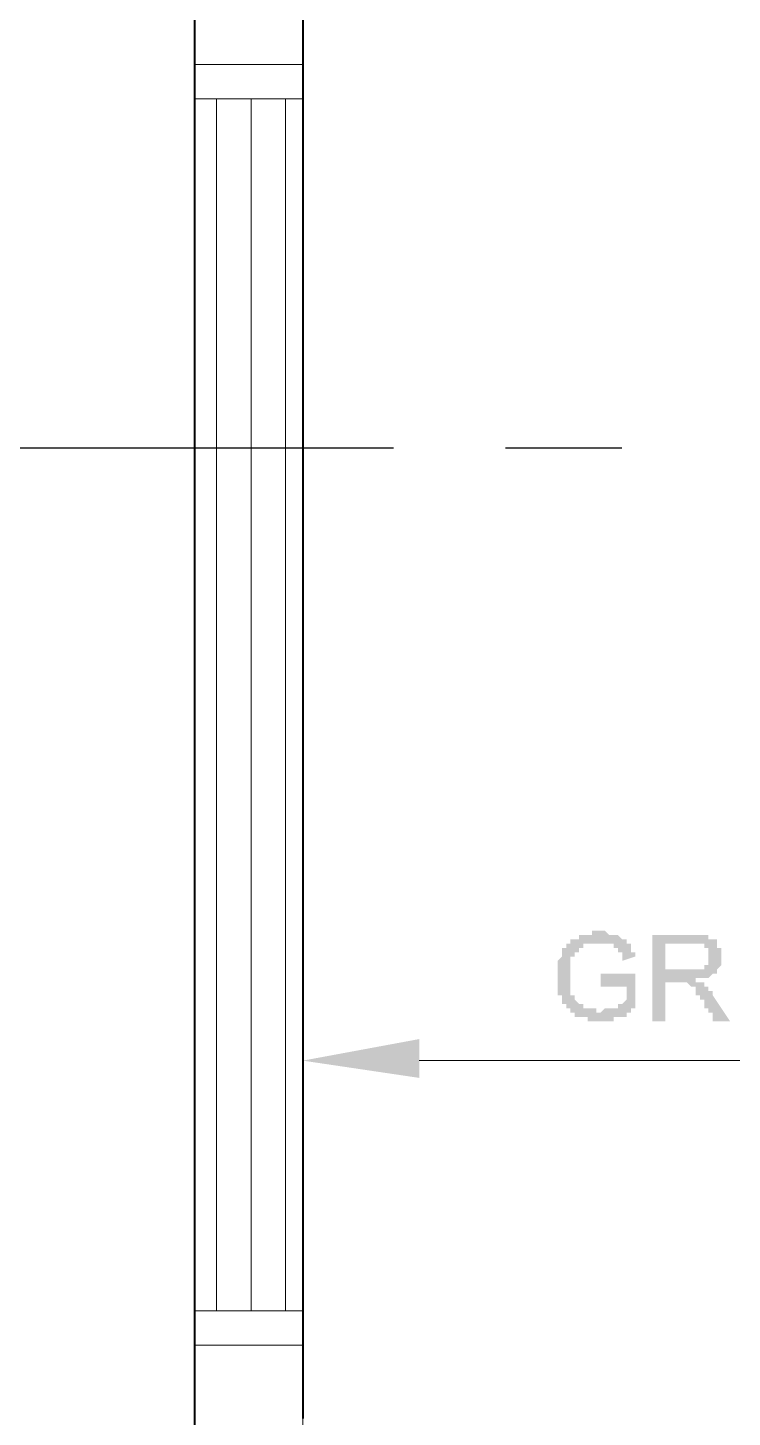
# Model space of a CAD drawing. Header units: inches. Extents: x -11 to 213, y -78 to 40.
# Drawn here: x -3.106 to -2.118, y 21.293 to 23.242 of the extents above; entities that cross this region are included whole.
import ezdxf

# ---------------------------------------------------------------- set-up
doc = ezdxf.new("R2010")
doc.units = ezdxf.units.IN
doc.header["$MEASUREMENT"] = 0
doc.layers.add('PDF_0', color=7, linetype='Continuous')

msp = doc.modelspace()

# ---------------------------------------------------------------- hatches: boundary and pattern name
at = {"layer": 'PDF_0'}
msp.add_hatch(color=256, dxfattribs=at).paths.add_polyline_path([(-2.25433, 21.86666), (-2.25433, 21.86666), (-2.25433, 21.86666), (-2.26037, 21.86666), (-2.26037, 21.86061), (-2.26037, 21.86061), (-2.26037, 21.86061), (-2.26037, 21.86061), (-2.26642, 21.86061), (-2.26642, 21.86061), (-2.26642, 21.86061), (-2.26642, 21.85456), (-2.27247, 21.85456), (-2.27247, 21.85456), (-2.27247, 21.85456), (-2.27247, 21.85456), (-2.27852, 21.85456), (-2.27852, 21.85456), (-2.27852, 21.85456), (-2.27852, 21.85456), (-2.28457, 21.85456), (-2.28457, 21.84852), (-2.28457, 21.84852), (-2.28457, 21.84852), (-2.29061, 21.84852), (-2.29061, 21.84852), (-2.29061, 21.84852), (-2.29666, 21.84852), (-2.29666, 21.84852), (-2.29666, 21.84852), (-2.29666, 21.84852), (-2.30271, 21.84852), (-2.30271, 21.84852), (-2.30271, 21.84852), (-2.30271, 21.84852), (-2.30876, 21.84852), (-2.30876, 21.84852), (-2.30876, 21.84852), (-2.31481, 21.84852), (-2.31481, 21.84852), (-2.31481, 21.84852), (-2.31481, 21.84852), (-2.32085, 21.84852), (-2.32085, 21.84852), (-2.32085, 21.84852), (-2.32085, 21.85456), (-2.3269, 21.85456), (-2.3269, 21.85456), (-2.3269, 21.85456), (-2.3269, 21.85456), (-2.33295, 21.85456), (-2.33295, 21.85456), (-2.33295, 21.85456), (-2.33295, 21.85456), (-2.339, 21.85456), (-2.339, 21.86061), (-2.339, 21.86061), (-2.339, 21.86061), (-2.339, 21.86061), (-2.34504, 21.86061), (-2.34504, 21.86061), (-2.34504, 21.86666), (-2.34504, 21.86666), (-2.34504, 21.86666), (-2.35109, 21.86666), (-2.35109, 21.86666), (-2.35109, 21.86666), (-2.35109, 21.87271), (-2.35109, 21.87271), (-2.35109, 21.87271), (-2.35714, 21.87271), (-2.35714, 21.87876), (-2.35714, 21.87876), (-2.35714, 21.87876), (-2.35714, 21.87876), (-2.35714, 21.87876), (-2.35714, 21.8848), (-2.35714, 21.8848), (-2.36319, 21.8848), (-2.36319, 21.8848), (-2.36319, 21.89085), (-2.36319, 21.89085), (-2.36319, 21.89085), (-2.36319, 21.89085), (-2.36319, 21.8969), (-2.36319, 21.8969), (-2.36319, 21.8969), (-2.36319, 21.90295), (-2.36319, 21.90295), (-2.36319, 21.90295), (-2.36319, 21.90295), (-2.36319, 21.909), (-2.36319, 21.909), (-2.36319, 21.909), (-2.36319, 21.91504), (-2.36319, 21.91504), (-2.36319, 21.91504), (-2.36319, 21.91504), (-2.36319, 21.92109), (-2.36319, 21.92109), (-2.36319, 21.92109), (-2.36319, 21.92714), (-2.36319, 21.92714), (-2.36319, 21.92714), (-2.36319, 21.92714), (-2.36319, 21.93319), (-2.36319, 21.93319), (-2.36319, 21.93319), (-2.36319, 21.93319), (-2.35714, 21.93923), (-2.35714, 21.93923), (-2.35714, 21.93923), (-2.35714, 21.93923), (-2.35714, 21.94528), (-2.35714, 21.94528), (-2.35714, 21.94528), (-2.35714, 21.94528), (-2.35714, 21.95133), (-2.35109, 21.95133), (-2.35109, 21.95133), (-2.35109, 21.95133), (-2.35109, 21.95133), (-2.35109, 21.95738), (-2.35109, 21.95738), (-2.34504, 21.95738), (-2.34504, 21.95738), (-2.34504, 21.95738), (-2.34504, 21.96343), (-2.34504, 21.96343), (-2.339, 21.96343), (-2.339, 21.96343), (-2.339, 21.96343), (-2.339, 21.96343), (-2.33295, 21.96343), (-2.33295, 21.96947), (-2.33295, 21.96947), (-2.33295, 21.96947), (-2.33295, 21.96947), (-2.3269, 21.96947), (-2.3269, 21.96947), (-2.3269, 21.96947), (-2.3269, 21.96947), (-2.32085, 21.96947), (-2.32085, 21.96947), (-2.32085, 21.96947), (-2.31481, 21.96947), (-2.31481, 21.96947), (-2.31481, 21.97552), (-2.31481, 21.97552), (-2.30876, 21.97552), (-2.30876, 21.97552), (-2.30876, 21.97552), (-2.30271, 21.97552), (-2.30271, 21.97552), (-2.30271, 21.97552), (-2.30271, 21.97552), (-2.29666, 21.97552), (-2.29666, 21.97552), (-2.29666, 21.97552), (-2.29061, 21.96947), (-2.29061, 21.96947), (-2.29061, 21.96947), (-2.29061, 21.96947), (-2.28457, 21.96947), (-2.28457, 21.96947), (-2.28457, 21.96947), (-2.28457, 21.96947), (-2.27852, 21.96947), (-2.27852, 21.96947), (-2.27852, 21.96947), (-2.27852, 21.96947), (-2.27247, 21.96343), (-2.27247, 21.96343), (-2.27247, 21.96343), (-2.27247, 21.96343), (-2.27247, 21.96343), (-2.26642, 21.96343), (-2.26642, 21.96343), (-2.26642, 21.95738), (-2.26642, 21.95738), (-2.26642, 21.95738), (-2.26642, 21.95738), (-2.26037, 21.95738), (-2.26037, 21.95133), (-2.26037, 21.95133), (-2.26037, 21.95133), (-2.26037, 21.95133), (-2.26037, 21.95133), (-2.26037, 21.94528), (-2.26037, 21.94528), (-2.25433, 21.94528), (-2.25433, 21.93923), (-2.25433, 21.93923), (-2.25433, 21.93923), (-2.25433, 21.93923), (-2.27247, 21.93319), (-2.27247, 21.93319), (-2.27247, 21.93923), (-2.27247, 21.93923), (-2.27247, 21.93923), (-2.27247, 21.93923), (-2.27247, 21.94528), (-2.27247, 21.94528), (-2.27247, 21.94528), (-2.27852, 21.94528), (-2.27852, 21.95133), (-2.27852, 21.95133), (-2.27852, 21.95133), (-2.27852, 21.95133), (-2.27852, 21.95133), (-2.28457, 21.95133), (-2.28457, 21.95133), (-2.28457, 21.95738), (-2.28457, 21.95738), (-2.28457, 21.95738), (-2.29061, 21.95738), (-2.29061, 21.95738), (-2.29061, 21.95738), (-2.29061, 21.95738), (-2.29666, 21.95738), (-2.29666, 21.95738), (-2.29666, 21.95738), (-2.29666, 21.95738), (-2.30271, 21.95738), (-2.30271, 21.95738), (-2.30271, 21.95738), (-2.30876, 21.95738), (-2.30876, 21.95738), (-2.30876, 21.95738), (-2.30876, 21.95738), (-2.31481, 21.95738), (-2.31481, 21.95738), (-2.31481, 21.95738), (-2.32085, 21.95738), (-2.32085, 21.95738), (-2.32085, 21.95738), (-2.32085, 21.95738), (-2.3269, 21.95738), (-2.3269, 21.95738), (-2.3269, 21.95738), (-2.3269, 21.95133), (-2.3269, 21.95133), (-2.33295, 21.95133), (-2.33295, 21.95133), (-2.33295, 21.95133), (-2.33295, 21.95133), (-2.33295, 21.94528), (-2.339, 21.94528), (-2.339, 21.94528), (-2.339, 21.94528), (-2.339, 21.94528), (-2.339, 21.94528), (-2.339, 21.93923), (-2.339, 21.93923), (-2.34504, 21.93923), (-2.34504, 21.93923), (-2.34504, 21.93319), (-2.34504, 21.93319), (-2.34504, 21.93319), (-2.34504, 21.93319), (-2.34504, 21.92714), (-2.34504, 21.92714), (-2.34504, 21.92714), (-2.34504, 21.92714), (-2.34504, 21.92109), (-2.34504, 21.92109), (-2.34504, 21.92109), (-2.34504, 21.92109), (-2.34504, 21.91504), (-2.34504, 21.91504), (-2.34504, 21.91504), (-2.34504, 21.909), (-2.34504, 21.909), (-2.34504, 21.909), (-2.34504, 21.90295), (-2.34504, 21.90295), (-2.34504, 21.90295), (-2.34504, 21.90295), (-2.34504, 21.8969), (-2.34504, 21.8969), (-2.34504, 21.8969), (-2.34504, 21.8969), (-2.34504, 21.89085), (-2.34504, 21.89085), (-2.34504, 21.89085), (-2.34504, 21.89085), (-2.34504, 21.8848), (-2.34504, 21.8848), (-2.34504, 21.8848), (-2.339, 21.8848), (-2.339, 21.8848), (-2.339, 21.87876), (-2.339, 21.87876), (-2.339, 21.87876), (-2.339, 21.87876), (-2.33295, 21.87271), (-2.33295, 21.87271), (-2.33295, 21.87271), (-2.33295, 21.87271), (-2.33295, 21.87271), (-2.3269, 21.87271), (-2.3269, 21.86666), (-2.3269, 21.86666), (-2.3269, 21.86666), (-2.32085, 21.86666), (-2.32085, 21.86666), (-2.32085, 21.86666), (-2.32085, 21.86666), (-2.31481, 21.86666), (-2.31481, 21.86666), (-2.31481, 21.86666), (-2.31481, 21.86666), (-2.30876, 21.86666), (-2.30876, 21.86666), (-2.30876, 21.86061), (-2.30876, 21.86061), (-2.30271, 21.86061), (-2.30271, 21.86061), (-2.30271, 21.86061), (-2.30271, 21.86061), (-2.29666, 21.86666), (-2.29666, 21.86666), (-2.29666, 21.86666), (-2.29666, 21.86666), (-2.29061, 21.86666), (-2.29061, 21.86666), (-2.29061, 21.86666), (-2.29061, 21.86666), (-2.28457, 21.86666), (-2.28457, 21.86666), (-2.28457, 21.86666), (-2.28457, 21.86666), (-2.27852, 21.86666), (-2.27852, 21.86666), (-2.27852, 21.87271), (-2.27852, 21.87271), (-2.27247, 21.87271), (-2.27247, 21.87271), (-2.27247, 21.87271), (-2.27247, 21.87271), (-2.26642, 21.87876), (-2.26642, 21.8969), (-2.30271, 21.8969), (-2.30271, 21.91504), (-2.25433, 21.91504)])
h = msp.add_hatch(color=256, dxfattribs=at)
h.paths.add_polyline_path([(-2.12127, 21.84852), (-2.14546, 21.84852), (-2.14546, 21.85456), (-2.14546, 21.85456), (-2.14546, 21.86061), (-2.15151, 21.86061), (-2.15151, 21.86061), (-2.15151, 21.86666), (-2.15151, 21.86666), (-2.15151, 21.86666), (-2.15756, 21.86666), (-2.15756, 21.87271), (-2.15756, 21.87271), (-2.15756, 21.87271), (-2.15756, 21.87271), (-2.15756, 21.87876), (-2.15756, 21.87876), (-2.1636, 21.87876), (-2.1636, 21.87876), (-2.1636, 21.87876), (-2.1636, 21.8848), (-2.1636, 21.8848), (-2.1636, 21.8848), (-2.1636, 21.8848), (-2.1636, 21.8848), (-2.1636, 21.8848), (-2.1636, 21.8848), (-2.16965, 21.8848), (-2.16965, 21.89085), (-2.16965, 21.89085), (-2.16965, 21.89085), (-2.16965, 21.89085), (-2.16965, 21.8969), (-2.1757, 21.8969), (-2.1757, 21.8969), (-2.1757, 21.8969), (-2.1757, 21.8969), (-2.1757, 21.8969), (-2.18175, 21.90295), (-2.18175, 21.90295), (-2.18175, 21.90295), (-2.18175, 21.90295), (-2.18175, 21.90295), (-2.1878, 21.90295), (-2.1878, 21.90295), (-2.1878, 21.90295), (-2.1878, 21.90295), (-2.19384, 21.90295), (-2.19384, 21.90295), (-2.19384, 21.90295), (-2.21199, 21.90295), (-2.21199, 21.84852), (-2.23013, 21.84852), (-2.23013, 21.96947), (-2.1757, 21.96947), (-2.1757, 21.96947), (-2.16965, 21.96947), (-2.16965, 21.96947), (-2.16965, 21.96947), (-2.16965, 21.96947), (-2.1636, 21.96947), (-2.1636, 21.96947), (-2.1636, 21.96947), (-2.1636, 21.96947), (-2.15756, 21.96947), (-2.15756, 21.96947), (-2.15756, 21.96947), (-2.15756, 21.96947), (-2.15151, 21.96947), (-2.15151, 21.96947), (-2.15151, 21.96947), (-2.15151, 21.96343), (-2.14546, 21.96343), (-2.14546, 21.96343), (-2.14546, 21.96343), (-2.14546, 21.96343), (-2.14546, 21.96343), (-2.13941, 21.96343), (-2.13941, 21.95738), (-2.13941, 21.95738), (-2.13941, 21.95738), (-2.13941, 21.95738), (-2.13941, 21.95133), (-2.13941, 21.95133), (-2.13336, 21.95133), (-2.13336, 21.95133), (-2.13336, 21.94528), (-2.13336, 21.94528), (-2.13336, 21.94528), (-2.13336, 21.94528), (-2.13336, 21.93923), (-2.13336, 21.93923), (-2.13336, 21.93923), (-2.13336, 21.93923), (-2.13336, 21.93319), (-2.13336, 21.93319), (-2.13336, 21.93319), (-2.13336, 21.92714), (-2.13336, 21.92714), (-2.13336, 21.92714), (-2.13336, 21.92714), (-2.13941, 21.92109), (-2.13941, 21.92109), (-2.13941, 21.92109), (-2.13941, 21.92109), (-2.13941, 21.92109), (-2.13941, 21.91504), (-2.13941, 21.91504), (-2.14546, 21.91504), (-2.14546, 21.91504), (-2.14546, 21.91504), (-2.14546, 21.91504), (-2.14546, 21.91504), (-2.15151, 21.909), (-2.15151, 21.909), (-2.15151, 21.909), (-2.15151, 21.909), (-2.15756, 21.909), (-2.15756, 21.909), (-2.15756, 21.909), (-2.15756, 21.909), (-2.1636, 21.909), (-2.1636, 21.909), (-2.1636, 21.909), (-2.16965, 21.909), (-2.16965, 21.90295), (-2.1636, 21.90295), (-2.1636, 21.90295), (-2.1636, 21.90295), (-2.1636, 21.90295), (-2.1636, 21.90295), (-2.15756, 21.90295), (-2.15756, 21.90295), (-2.15756, 21.8969), (-2.15756, 21.8969), (-2.15756, 21.8969), (-2.15151, 21.8969), (-2.15151, 21.8969), (-2.15151, 21.89085), (-2.15151, 21.89085), (-2.15151, 21.89085), (-2.14546, 21.89085), (-2.14546, 21.8848), (-2.14546, 21.8848), (-2.14546, 21.8848), (-2.14546, 21.8848)], flags=0)
h.paths.add_polyline_path([(-2.21199, 21.92109), (-2.18175, 21.92109), (-2.1757, 21.92109), (-2.1757, 21.92109), (-2.1757, 21.92109), (-2.16965, 21.92109), (-2.16965, 21.92109), (-2.16965, 21.92109), (-2.16965, 21.92109), (-2.1636, 21.92109), (-2.1636, 21.92109), (-2.1636, 21.92109), (-2.1636, 21.92109), (-2.15756, 21.92109), (-2.15756, 21.92109), (-2.15756, 21.92109), (-2.15756, 21.92714), (-2.15756, 21.92714), (-2.15151, 21.92714), (-2.15151, 21.92714), (-2.15151, 21.92714), (-2.15151, 21.92714), (-2.15151, 21.93319), (-2.15151, 21.93319), (-2.15151, 21.93319), (-2.15151, 21.93319), (-2.15151, 21.93923), (-2.15151, 21.93923), (-2.15151, 21.93923), (-2.15151, 21.93923), (-2.15151, 21.94528), (-2.15151, 21.94528), (-2.15151, 21.94528), (-2.15151, 21.94528), (-2.15151, 21.95133), (-2.15151, 21.95133), (-2.15756, 21.95133), (-2.15756, 21.95133), (-2.15756, 21.95133), (-2.15756, 21.95133), (-2.15756, 21.95738), (-2.15756, 21.95738), (-2.1636, 21.95738), (-2.1636, 21.95738), (-2.1636, 21.95738), (-2.1636, 21.95738), (-2.16965, 21.95738), (-2.16965, 21.95738), (-2.16965, 21.95738), (-2.1757, 21.95738), (-2.1757, 21.95738), (-2.21199, 21.95738)], flags=0)

# ---------------------------------------------------------------- linework, layer by layer
at = {"layer": 'PDF_0', "lineweight": 40}
for points in [[(11.87303, 15.79375), (-2.87168, 15.79375), (-2.87168, 28.79064), (37.12895, 28.79064), (37.12895, 15.79375), (21.68873, 15.79375)], [(-0.86984, 23.38988), (-0.86984, 23.29312), (-2.72049, 23.29312), (-2.72049, 21.29127)]]:
    msp.add_lwpolyline(points, dxfattribs=at)
at = {"layer": 'PDF_0', "lineweight": 13}
for points in [[(-2.72049, 23.1903), (-2.87168, 23.1903)], [(-2.72049, 23.14192), (-2.87168, 23.14192)], [(-2.84144, 23.14192), (-2.84144, 21.44247)], [(-2.79306, 23.14192), (-2.79306, 21.44247)], [(-2.74468, 21.44247), (-2.74468, 23.14192), (-2.74468, 21.44247)], [(-2.72049, 21.44247), (-2.87168, 21.44247)], [(-2.72049, 21.39409), (-2.87168, 21.39409)]]:
    msp.add_lwpolyline(points, dxfattribs=at)
at = {"layer": 'PDF_0', "lineweight": 30}
for points in [[(-2.59348, 22.65204), (-3.40994, 22.65204)], [(-2.27294, 22.65204), (-2.43624, 22.65204)]]:
    msp.add_lwpolyline(points, dxfattribs=at)
at = {"layer": 'PDF_0', "lineweight": 5}
for points in [[(-2.72049, 20.97073), (-2.72049, 21.9263)], [(-2.55719, 21.79325), (-1.52301, 21.79325)]]:
    msp.add_lwpolyline(points, dxfattribs=at)
at = {"layer": 'PDF_0'}
msp.add_solid([(-2.55719, 21.82349), (-2.55719, 21.76905), (-2.72049, 21.79325)], dxfattribs=at)

doc.saveas('drawing.dxf')
